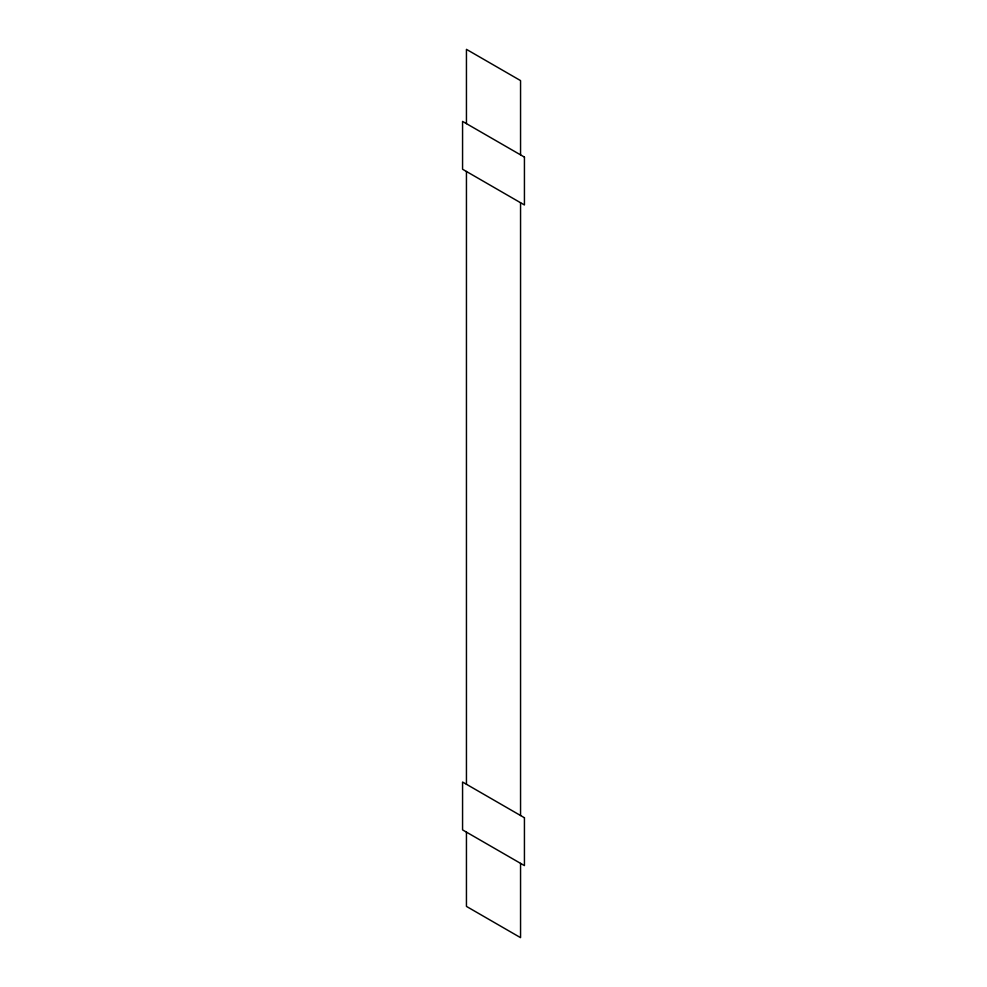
<?xml version="1.0" encoding="UTF-8"?>
<svg xmlns="http://www.w3.org/2000/svg" width="987" height="987" viewBox="0 0 987 987"><rect width="100%" height="100%" fill="white"/><g stroke="black" fill="none" stroke-linecap="round" stroke-linejoin="round"><path stroke-width="1.48" d="M520.556 154.873L520.556 80.601L466.444 49.35L466.444 123.634M520.556 202.73L520.556 815.521M520.556 863.366L520.556 937.65L466.444 906.399L466.444 832.127M466.444 171.479L466.444 784.27M524.43 157.106L462.57 121.401L462.57 169.246L524.43 204.963L524.43 157.106M524.43 817.754L462.57 782.037L462.57 829.894L524.43 865.599L524.43 817.754"/></g></svg>
